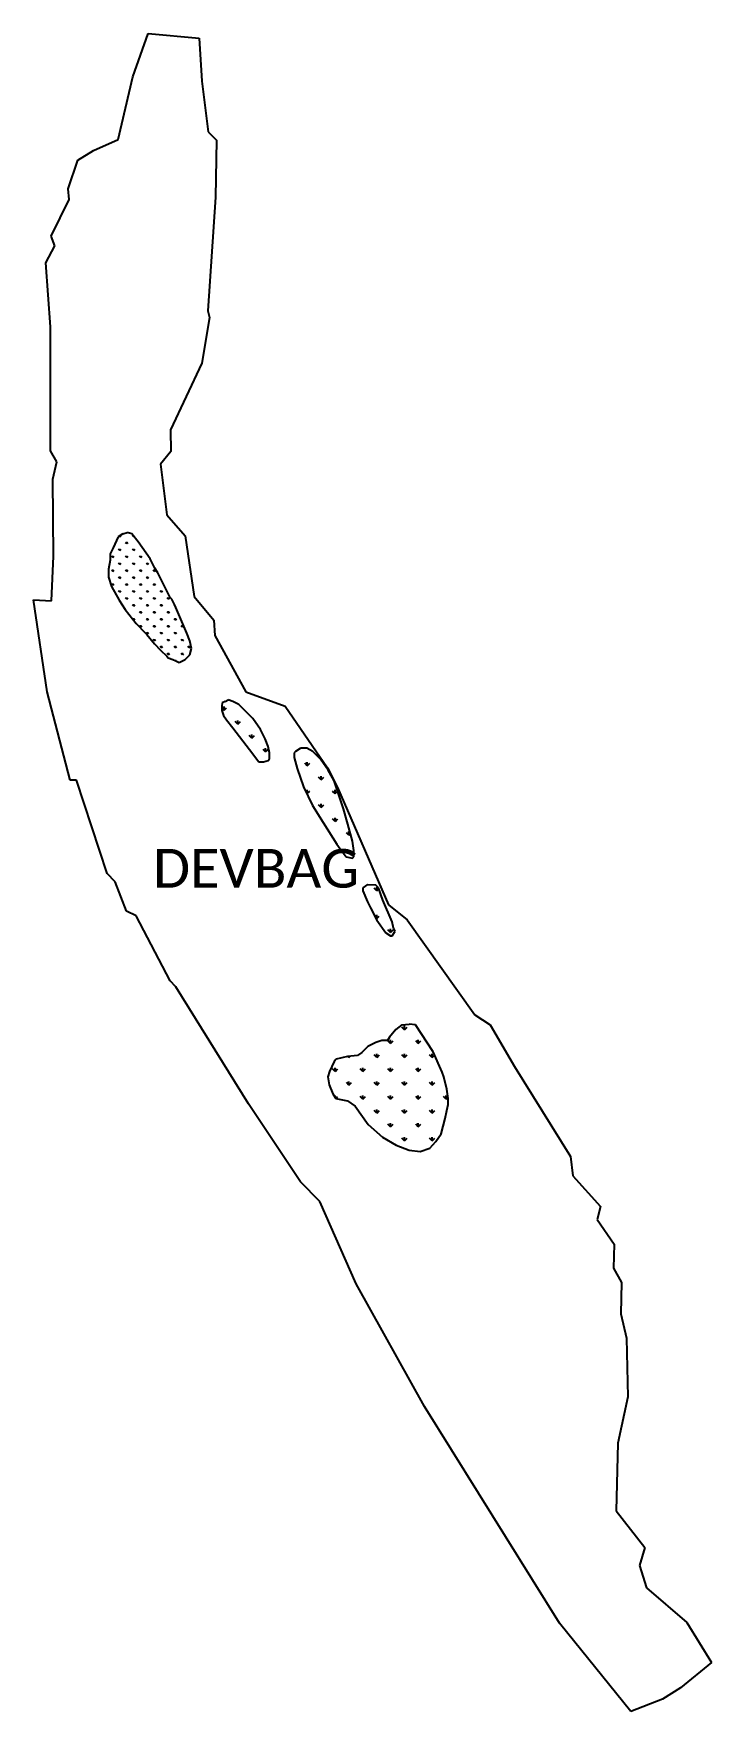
# Model space of a CAD drawing. Header units: metres. Extents: x 338314 to 340069, y 1765587 to 1769927.
import ezdxf

# ---------------------------------------------------------------- set-up
doc = ezdxf.new("R2010")
doc.units = ezdxf.units.M
for name, color, linetype in [('MANGROOVES', 112, 'Continuous'), ('village', 3, 'Continuous'), ('VILLAGE NAME', 250, 'Continuous')]:
    doc.layers.add(name, color=color, linetype=linetype)
doc.styles.add('MtXpl_Calibri', font='calibri.ttf')

msp = doc.modelspace()

# ---------------------------------------------------------------- linework, layer by layer
at = {"color": 3}
msp.add_line((338610.7, 1769927.1), (338742.5, 1769915), dxfattribs=at)
at = {"layer": 'MANGROOVES'}
for p, q in [((338532.8, 1768625), (338520.7, 1768597.1)), ((338544.9, 1768632.9), (338532.8, 1768625)), ((338544.9, 1768632.9), (338556.9, 1768636.8)), ((338568.8, 1768632.7), (338556.9, 1768636.8)), ((338584.7, 1768612.7), (338568.8, 1768632.7)), ((338616.4, 1768568.5), (338584.7, 1768612.7)), ((338512.5, 1768565.1), (338508.3, 1768541.2)), ((338512.6, 1768581.1), (338512.5, 1768565.1)), ((338520.7, 1768597.1), (338512.6, 1768581.1)), ((338628.3, 1768544.4), (338616.4, 1768568.5)), ((338508.3, 1768541.2), (338508.2, 1768521.2)), ((338508.2, 1768521.2), (338516, 1768497.1)), ((338636.2, 1768532.4), (338628.3, 1768544.4)), ((338667.8, 1768468.2), (338636.2, 1768532.4)), ((338516, 1768497.1), (338535.8, 1768461)), ((338535.8, 1768461), (338551.7, 1768437)), ((338551.7, 1768437), (338579.4, 1768400.8)), ((338671.7, 1768464.2), (338667.8, 1768468.2)), ((338679.6, 1768448.2), (338671.7, 1768464.2)), ((338711.2, 1768376), (338679.6, 1768448.2)), ((338579.4, 1768400.8), (338603.2, 1768376.7)), ((338603.2, 1768376.7), (338607.2, 1768372.6)), ((338607.2, 1768372.6), (338627.1, 1768348.5)), ((338627.1, 1768348.5), (338642.9, 1768332.5)), ((338719, 1768356), (338711.2, 1768376)), ((338722.9, 1768336), (338719, 1768356)), ((338642.9, 1768332.5), (338658.8, 1768316.4)), ((338658.8, 1768316.4), (338662.8, 1768312.3)), ((338662.8, 1768312.3), (338674.8, 1768308.3)), ((338674.8, 1768308.3), (338682.7, 1768304.2)), ((338682.7, 1768304.2), (338690.7, 1768300.2)), ((338690.7, 1768300.2), (338706.7, 1768308.1)), ((338706.7, 1768308.1), (338718.8, 1768320)), ((338718.8, 1768320), (338722.9, 1768336)), ((338802, 1768195.5), (338801.9, 1768187.5)), ((338801.9, 1768187.5), (338801.9, 1768175.6)), ((338801.9, 1768175.6), (338805.8, 1768163.5)), ((338810, 1768199.5), (338802, 1768195.5)), ((338810, 1768199.5), (338818, 1768203.4)), ((338830, 1768199.4), (338818, 1768203.4)), ((338845.9, 1768191.3), (338830, 1768199.4)), ((338881.7, 1768155.1), (338845.9, 1768191.3)), ((338805.8, 1768163.5), (338813.7, 1768151.5)), ((338813.7, 1768151.5), (338829.6, 1768131.4)), ((338829.6, 1768131.4), (338873.2, 1768075.2)), ((338901.5, 1768127), (338881.7, 1768155.1)), ((338913.3, 1768102.9), (338901.5, 1768127)), ((338921.2, 1768082.9), (338913.3, 1768102.9)), ((338925.1, 1768066.9), (338921.2, 1768082.9)), ((338873.2, 1768075.2), (338897, 1768043)), ((338897, 1768043), (338909, 1768043)), ((338909, 1768043), (338921, 1768046.9)), ((338921, 1768046.9), (338925, 1768050.9)), ((338925, 1768050.9), (338925.1, 1768066.9)), ((338989.1, 1768066.5), (338989, 1768054.5)), ((338989, 1768054.5), (338996.8, 1768026.4)), ((338993.1, 1768070.4), (338989.1, 1768066.5)), ((338993.1, 1768070.4), (339005.1, 1768078.4)), ((339021.1, 1768078.3), (339005.1, 1768078.4)), ((339037, 1768070.2), (339021.1, 1768078.3)), ((339056.9, 1768050), (339037, 1768070.2)), ((339076.7, 1768021.9), (339056.9, 1768050)), ((338996.8, 1768026.4), (339012.5, 1767978.4)), ((339092.5, 1767993.9), (339076.7, 1768021.9)), ((339116.1, 1767921.8), (339092.5, 1767993.9)), ((339012.5, 1767978.4), (339036.2, 1767930.2)), ((339036.2, 1767930.2), (339063.9, 1767886.1)), ((339127.8, 1767881.7), (339116.1, 1767921.8)), ((339063.9, 1767886.1), (339099.5, 1767829.9)), ((339139.5, 1767837.7), (339127.8, 1767881.7)), ((339099.5, 1767829.9), (339107.4, 1767817.9)), ((339143.4, 1767813.6), (339139.5, 1767837.7)), ((339107.4, 1767817.9), (339123.3, 1767797.8)), ((339123.3, 1767797.8), (339139.3, 1767793.7)), ((339139.3, 1767793.7), (339143.3, 1767797.6)), ((339143.3, 1767797.6), (339143.4, 1767813.6)), ((339166.8, 1767717.5), (339166.7, 1767709.6)), ((339166.7, 1767709.6), (339178.5, 1767681.5)), ((339178.8, 1767725.5), (339166.8, 1767717.5)), ((339178.8, 1767725.5), (339198.8, 1767725.3)), ((339206.8, 1767717.3), (339198.8, 1767725.3)), ((339218.5, 1767685.2), (339206.8, 1767717.3)), ((339178.5, 1767681.5), (339186.4, 1767665.5)), ((339186.4, 1767665.5), (339202.2, 1767633.4)), ((339242.2, 1767629.1), (339218.5, 1767685.2)), ((339202.2, 1767633.4), (339226, 1767601.2)), ((339226, 1767601.2), (339238, 1767593.2)), ((339242, 1767593.1), (339250, 1767605.1)), ((339246.1, 1767613.1), (339242.2, 1767629.1)), ((339250, 1767605.1), (339246.1, 1767613.1)), ((339238, 1767593.2), (339242, 1767593.1)), ((339252.1, 1767350.8), (339235.6, 1767331.4)), ((339267.1, 1767362.7), (339252.1, 1767350.8)), ((339267.1, 1767362.7), (339286, 1767364.7)), ((339302.8, 1767362.9), (339286, 1767364.7)), ((339348, 1767292.7), (339302.8, 1767362.9)), ((339179.1, 1767306.7), (339163.9, 1767291.7)), ((339199.9, 1767317.3), (339179.1, 1767306.7)), ((339215.8, 1767322.3), (339199.9, 1767317.3)), ((339230.4, 1767322.8), (339215.8, 1767322.3)), ((339235.6, 1767331.4), (339230.4, 1767322.8)), ((339092.5, 1767268), (339079.9, 1767242.3)), ((339097.5, 1767274), (339092.5, 1767268)), ((339126.6, 1767281.1), (339097.5, 1767274)), ((339152.3, 1767283.3), (339126.6, 1767281.1)), ((339163.9, 1767291.7), (339152.3, 1767283.3)), ((339371.7, 1767240.5), (339348, 1767292.7)), ((339079.9, 1767242.3), (339075.8, 1767228.4)), ((339075.8, 1767228.4), (339078.9, 1767207.3)), ((339375.6, 1767228.5), (339371.7, 1767240.5)), ((339383.4, 1767196.5), (339375.6, 1767228.5)), ((339078.9, 1767207.3), (339088.4, 1767184.5)), ((339088.4, 1767184.5), (339096.1, 1767172.6)), ((339096.1, 1767172.6), (339126.6, 1767165.9)), ((339387.3, 1767172.5), (339383.4, 1767196.5)), ((339387.2, 1767156.5), (339387.3, 1767172.5)), ((339126.6, 1767165.9), (339146.8, 1767152.3)), ((339146.8, 1767152.3), (339180.1, 1767105.2)), ((339379.1, 1767120.7), (339383.9, 1767140.9)), ((339383.9, 1767140.9), (339387.2, 1767156.5)), ((339180.1, 1767105.2), (339217.4, 1767071.9)), ((339355.2, 1767060.8), (339369.1, 1767080.7)), ((339369.1, 1767080.7), (339379.1, 1767120.7)), ((339217.4, 1767071.9), (339252.9, 1767051.2)), ((339252.9, 1767051.2), (339286.1, 1767038.4)), ((339286.1, 1767038.4), (339315.1, 1767035.2)), ((339315.1, 1767035.2), (339339.7, 1767043.7)), ((339339.7, 1767043.7), (339355.2, 1767060.8))]:
    msp.add_line(p, q, dxfattribs=at)
at = {"layer": 'MANGROOVES', "linetype": 'Continuous'}
for p, q in [((338537.7, 1768625.5), (338536.1, 1768627.1)), ((338537.7, 1768625.5), (338541.1, 1768628.9)), ((338537.7, 1768625.5), (338537.7, 1768628.2)), ((338555.7, 1768607.6), (338552.3, 1768610.9)), ((338555.7, 1768607.6), (338555.7, 1768612.3)), ((338555.7, 1768607.6), (338559, 1768610.9)), ((338573.6, 1768625.5), (338570.2, 1768628.9)), ((338573.6, 1768625.5), (338573.6, 1768626.7)), ((338573.6, 1768625.5), (338574.1, 1768626)), ((338519.7, 1768571.6), (338516.4, 1768575)), ((338519.7, 1768571.6), (338519.7, 1768576.4)), ((338519.7, 1768571.6), (338523.1, 1768575)), ((338537.7, 1768589.6), (338534.3, 1768593)), ((338537.7, 1768553.7), (338534.3, 1768557)), ((338537.7, 1768589.6), (338537.7, 1768594.4)), ((338537.7, 1768589.6), (338541.1, 1768593)), ((338537.7, 1768553.7), (338537.7, 1768558.4)), ((338537.7, 1768553.7), (338541.1, 1768557)), ((338555.7, 1768571.6), (338552.3, 1768575)), ((338555.7, 1768571.6), (338555.7, 1768576.4)), ((338555.7, 1768571.6), (338559, 1768575)), ((338573.6, 1768589.6), (338570.2, 1768593)), ((338573.6, 1768553.7), (338570.2, 1768557)), ((338573.6, 1768589.6), (338573.6, 1768594.4)), ((338573.6, 1768589.6), (338577, 1768593)), ((338573.6, 1768553.7), (338573.6, 1768558.4)), ((338573.6, 1768553.7), (338577, 1768557)), ((338591.6, 1768571.6), (338588.2, 1768575)), ((338591.6, 1768571.6), (338591.6, 1768576.4)), ((338591.6, 1768571.6), (338594.9, 1768575)), ((338609.5, 1768553.7), (338606.2, 1768557)), ((338609.5, 1768553.7), (338609.5, 1768558.4)), ((338609.5, 1768553.7), (338612.9, 1768557)), ((338519.7, 1768535.7), (338516.4, 1768539.1)), ((338519.7, 1768535.7), (338519.7, 1768540.5)), ((338519.7, 1768535.7), (338523.1, 1768539.1)), ((338537.7, 1768517.8), (338534.3, 1768521.1)), ((338537.7, 1768517.8), (338537.7, 1768522.5)), ((338537.7, 1768517.8), (338541.1, 1768521.1)), ((338555.7, 1768535.7), (338552.3, 1768539.1)), ((338555.7, 1768535.7), (338555.7, 1768540.5)), ((338555.7, 1768535.7), (338559, 1768539.1)), ((338573.6, 1768517.8), (338570.2, 1768521.1)), ((338573.6, 1768517.8), (338573.6, 1768522.5)), ((338573.6, 1768517.8), (338577, 1768521.1)), ((338591.6, 1768535.7), (338588.2, 1768539.1)), ((338591.6, 1768535.7), (338591.6, 1768540.5)), ((338591.6, 1768535.7), (338594.9, 1768539.1)), ((338609.5, 1768517.8), (338606.2, 1768521.1)), ((338609.5, 1768517.8), (338609.5, 1768522.5)), ((338609.5, 1768517.8), (338612.9, 1768521.1)), ((338627.5, 1768535.7), (338624.1, 1768539.1)), ((338627.5, 1768535.7), (338627.5, 1768540.5)), ((338627.5, 1768535.7), (338630.9, 1768539.1)), ((338519.7, 1768499.8), (338516.4, 1768503.2)), ((338519.7, 1768499.8), (338519.7, 1768504.6)), ((338519.7, 1768499.8), (338523.1, 1768503.2)), ((338537.7, 1768481.8), (338534.3, 1768485.2)), ((338537.7, 1768481.8), (338537.7, 1768486.6)), ((338537.7, 1768481.8), (338541.1, 1768485.2)), ((338555.7, 1768499.8), (338552.3, 1768503.2)), ((338555.7, 1768499.8), (338555.7, 1768504.6)), ((338555.7, 1768499.8), (338559, 1768503.2)), ((338573.6, 1768481.8), (338570.2, 1768485.2)), ((338573.6, 1768481.8), (338573.6, 1768486.6)), ((338573.6, 1768481.8), (338577, 1768485.2)), ((338591.6, 1768499.8), (338588.2, 1768503.2)), ((338591.6, 1768499.8), (338591.6, 1768504.6)), ((338591.6, 1768499.8), (338594.9, 1768503.2)), ((338609.5, 1768481.8), (338606.2, 1768485.2)), ((338609.5, 1768481.8), (338609.5, 1768486.6)), ((338609.5, 1768481.8), (338612.9, 1768485.2)), ((338627.5, 1768499.8), (338624.1, 1768503.2)), ((338627.5, 1768499.8), (338627.5, 1768504.6)), ((338627.5, 1768499.8), (338630.9, 1768503.2)), ((338645.5, 1768481.8), (338642.1, 1768485.2)), ((338645.5, 1768481.8), (338645.5, 1768486.6)), ((338645.5, 1768481.8), (338648.8, 1768485.2)), ((338555.7, 1768463.9), (338552.3, 1768467.2)), ((338555.7, 1768463.9), (338555.7, 1768468.6)), ((338555.7, 1768463.9), (338559, 1768467.2)), ((338555.7, 1768431.7), (338555.7, 1768432.7)), ((338557.3, 1768429.6), (338559, 1768431.3)), ((338573.6, 1768445.9), (338570.2, 1768449.3)), ((338573.6, 1768445.9), (338573.6, 1768450.7)), ((338573.6, 1768445.9), (338577, 1768449.3)), ((338591.6, 1768463.9), (338588.2, 1768467.2)), ((338591.6, 1768428), (338588.2, 1768431.3)), ((338591.6, 1768463.9), (338591.6, 1768468.6)), ((338591.6, 1768463.9), (338594.9, 1768467.2)), ((338591.6, 1768428), (338591.6, 1768432.7)), ((338591.6, 1768428), (338594.9, 1768431.3)), ((338609.5, 1768445.9), (338606.2, 1768449.3)), ((338609.5, 1768445.9), (338609.5, 1768450.7)), ((338609.5, 1768445.9), (338612.9, 1768449.3)), ((338627.5, 1768463.9), (338624.1, 1768467.2)), ((338627.5, 1768428), (338624.1, 1768431.3)), ((338627.5, 1768463.9), (338627.5, 1768468.6)), ((338627.5, 1768463.9), (338630.9, 1768467.2)), ((338627.5, 1768428), (338627.5, 1768432.7)), ((338627.5, 1768428), (338630.9, 1768431.3)), ((338645.5, 1768445.9), (338642.1, 1768449.3)), ((338645.5, 1768445.9), (338645.5, 1768450.7)), ((338645.5, 1768445.9), (338648.8, 1768449.3)), ((338663.4, 1768463.9), (338660.1, 1768467.2)), ((338663.4, 1768428), (338660.1, 1768431.3)), ((338663.4, 1768463.9), (338663.4, 1768468.6)), ((338663.4, 1768463.9), (338666.8, 1768467.2)), ((338663.4, 1768428), (338663.4, 1768432.7)), ((338663.4, 1768428), (338666.8, 1768431.3)), ((338680, 1768447.3), (338678, 1768449.3)), ((338573.6, 1768410), (338570.2, 1768413.4)), ((338573.6, 1768410), (338573.6, 1768414.8)), ((338573.6, 1768410), (338577, 1768413.4)), ((338591.6, 1768392), (338588.2, 1768395.4)), ((338591.6, 1768392), (338591.6, 1768396.8)), ((338591.6, 1768392), (338594.9, 1768395.4)), ((338609.5, 1768410), (338606.2, 1768413.4)), ((338609.5, 1768410), (338609.5, 1768414.8)), ((338609.5, 1768410), (338612.9, 1768413.4)), ((338627.5, 1768392), (338624.1, 1768395.4)), ((338627.5, 1768392), (338627.5, 1768396.8)), ((338627.5, 1768392), (338630.9, 1768395.4)), ((338645.5, 1768410), (338642.1, 1768413.4)), ((338645.5, 1768410), (338645.5, 1768414.8)), ((338645.5, 1768410), (338648.8, 1768413.4)), ((338663.4, 1768392), (338660.1, 1768395.4)), ((338663.4, 1768392), (338663.4, 1768396.8)), ((338663.4, 1768392), (338666.8, 1768395.4)), ((338681.4, 1768410), (338678, 1768413.4)), ((338681.4, 1768410), (338681.4, 1768414.8)), ((338681.4, 1768410), (338684.7, 1768413.4)), ((338699.3, 1768392), (338696, 1768395.4)), ((338699.3, 1768392), (338699.3, 1768396.8)), ((338699.3, 1768392), (338702.7, 1768395.4)), ((338609.5, 1768374.1), (338606.2, 1768377.4)), ((338609.5, 1768374.1), (338609.5, 1768378.8)), ((338609.5, 1768374.1), (338612.9, 1768377.4)), ((338627.5, 1768356.1), (338624.1, 1768359.5)), ((338627.5, 1768356.1), (338627.5, 1768360.9)), ((338627.5, 1768356.1), (338630.9, 1768359.5)), ((338645.5, 1768374.1), (338642.1, 1768377.4)), ((338645.5, 1768338.2), (338642.1, 1768341.5)), ((338645.5, 1768374.1), (338645.5, 1768378.8)), ((338645.5, 1768374.1), (338648.8, 1768377.4)), ((338645.5, 1768338.2), (338645.5, 1768342.9)), ((338645.5, 1768338.2), (338648.8, 1768341.5)), ((338663.4, 1768356.1), (338660.1, 1768359.5)), ((338663.4, 1768356.1), (338663.4, 1768360.9)), ((338663.4, 1768356.1), (338666.8, 1768359.5)), ((338681.4, 1768374.1), (338678, 1768377.4)), ((338681.4, 1768338.2), (338678, 1768341.5)), ((338681.4, 1768374.1), (338681.4, 1768378.8)), ((338681.4, 1768374.1), (338684.7, 1768377.4)), ((338681.4, 1768338.2), (338681.4, 1768342.9)), ((338681.4, 1768338.2), (338684.7, 1768341.5)), ((338699.3, 1768356.1), (338696, 1768359.5)), ((338699.3, 1768356.1), (338699.3, 1768360.9)), ((338699.3, 1768356.1), (338702.7, 1768359.5)), ((338717.3, 1768338.2), (338713.9, 1768341.5)), ((338717.3, 1768338.2), (338717.3, 1768342.9)), ((338717.3, 1768338.2), (338720.7, 1768341.5)), ((338663.4, 1768320.2), (338660.1, 1768323.6)), ((338663.4, 1768320.2), (338663.4, 1768325)), ((338663.4, 1768320.2), (338666.8, 1768323.6)), ((338681.4, 1768304.9), (338681.4, 1768307)), ((338683.2, 1768304), (338684.7, 1768305.6)), ((338699.3, 1768320.2), (338696, 1768323.6)), ((338699.3, 1768320.2), (338699.3, 1768325)), ((338699.3, 1768320.2), (338702.7, 1768323.6)), ((338807.1, 1768176.5), (338801.9, 1768181.7)), ((338807.1, 1768176.5), (338807.1, 1768186)), ((338807.1, 1768176.5), (338813.8, 1768183.2)), ((338843, 1768140.6), (338836.3, 1768147.3)), ((338843, 1768140.6), (338843, 1768150.1)), ((338843, 1768140.6), (338849.8, 1768147.3)), ((338878.9, 1768104.7), (338872.2, 1768111.4)), ((338878.9, 1768104.7), (338878.9, 1768114.2)), ((338878.9, 1768104.7), (338885.7, 1768111.4)), ((338914.9, 1768068.7), (338908.1, 1768075.5)), ((338914.9, 1768068.7), (338914.9, 1768078.3)), ((338914.9, 1768068.7), (338921.6, 1768075.5)), ((339022.6, 1768032.8), (339015.9, 1768039.6)), ((339022.6, 1768032.8), (339022.6, 1768042.3)), ((339022.6, 1768032.8), (339029.4, 1768039.6)), ((339058.6, 1767996.9), (339051.8, 1768003.6)), ((339058.6, 1767996.9), (339058.6, 1768006.4)), ((339058.6, 1767996.9), (339065.3, 1768003.6)), ((339022.6, 1767961), (339019.5, 1767964.1)), ((339022.6, 1767961), (339022.6, 1767970.5)), ((339022.6, 1767961), (339029.4, 1767967.7)), ((339094.5, 1767961), (339087.7, 1767967.7)), ((339094.5, 1767961), (339094.5, 1767970.5)), ((339094.5, 1767961), (339101.1, 1767967.6)), ((339058.6, 1767925.1), (339051.8, 1767931.8)), ((339058.6, 1767925.1), (339058.6, 1767934.6)), ((339058.6, 1767925.1), (339065.3, 1767931.8)), ((339094.5, 1767889.1), (339087.7, 1767895.9)), ((339094.5, 1767889.1), (339094.5, 1767898.7)), ((339094.5, 1767889.1), (339101.2, 1767895.9)), ((339130.4, 1767853.2), (339130.4, 1767862.7)), ((339130.4, 1767853.2), (339123.7, 1767860)), ((339130.4, 1767853.2), (339134.3, 1767857.2)), ((339202.2, 1767709.5), (339195.5, 1767716.3)), ((339202.2, 1767709.5), (339202.2, 1767719.1)), ((339202.2, 1767709.5), (339207.6, 1767714.9)), ((339202.2, 1767637.7), (339202.2, 1767647.2)), ((339202.2, 1767637.7), (339209, 1767644.4)), ((339202.2, 1767637.7), (339198, 1767641.9)), ((339238.2, 1767601.8), (339231.4, 1767608.5)), ((339238.2, 1767601.8), (339238.2, 1767611.3)), ((339238.2, 1767601.8), (339244.9, 1767608.5)), ((339274.1, 1767350.3), (339267.3, 1767357.1)), ((339274.1, 1767350.3), (339274.1, 1767359.9)), ((339274.1, 1767350.3), (339280.8, 1767357.1)), ((339238.2, 1767314.4), (339231.4, 1767321.1)), ((339238.2, 1767314.4), (339238.2, 1767323.9)), ((339238.2, 1767314.4), (339244.9, 1767321.1)), ((339310, 1767314.4), (339303.3, 1767321.1)), ((339310, 1767314.4), (339310, 1767323.9)), ((339310, 1767314.4), (339316.7, 1767321.1)), ((339130.4, 1767278.5), (339127.7, 1767281.2)), ((339130.4, 1767278.5), (339133.6, 1767281.7)), ((339130.4, 1767278.5), (339130.4, 1767281.4)), ((339202.2, 1767278.5), (339195.5, 1767285.2)), ((339202.2, 1767278.5), (339202.2, 1767288)), ((339202.2, 1767278.5), (339209, 1767285.2)), ((339274.1, 1767278.5), (339267.3, 1767285.2)), ((339274.1, 1767278.5), (339274.1, 1767288)), ((339274.1, 1767278.5), (339280.8, 1767285.2)), ((339345.9, 1767278.5), (339339.2, 1767285.2)), ((339345.9, 1767278.5), (339345.9, 1767288)), ((339345.9, 1767278.5), (339351.8, 1767284.4)), ((339094.5, 1767242.6), (339087.7, 1767249.3)), ((339094.5, 1767242.6), (339094.5, 1767252.1)), ((339094.5, 1767242.6), (339101.2, 1767249.3)), ((339130.4, 1767206.6), (339123.7, 1767213.4)), ((339130.4, 1767206.6), (339130.4, 1767216.2)), ((339130.4, 1767206.6), (339137.1, 1767213.4)), ((339166.3, 1767242.6), (339159.6, 1767249.3)), ((339166.3, 1767242.6), (339166.3, 1767252.1)), ((339166.3, 1767242.6), (339173, 1767249.3)), ((339202.2, 1767206.6), (339195.5, 1767213.4)), ((339202.2, 1767206.6), (339202.2, 1767216.2)), ((339202.2, 1767206.6), (339209, 1767213.4)), ((339238.2, 1767242.6), (339231.4, 1767249.3)), ((339238.2, 1767242.6), (339238.2, 1767252.1)), ((339238.2, 1767242.6), (339244.9, 1767249.3)), ((339274.1, 1767206.6), (339267.3, 1767213.4)), ((339274.1, 1767206.6), (339274.1, 1767216.2)), ((339274.1, 1767206.6), (339280.8, 1767213.4)), ((339310, 1767242.6), (339303.3, 1767249.3)), ((339310, 1767242.6), (339310, 1767252.1)), ((339310, 1767242.6), (339316.7, 1767249.3)), ((339345.9, 1767206.6), (339339.2, 1767213.4)), ((339345.9, 1767206.6), (339345.9, 1767216.2)), ((339345.9, 1767206.6), (339352.7, 1767213.4)), ((339094.5, 1767175.1), (339094.5, 1767180.2)), ((339096.3, 1767172.5), (339101.2, 1767177.5)), ((339166.3, 1767170.7), (339159.6, 1767177.5)), ((339166.3, 1767170.7), (339166.3, 1767180.2)), ((339166.3, 1767170.7), (339173, 1767177.5)), ((339238.2, 1767170.7), (339231.4, 1767177.5)), ((339238.2, 1767170.7), (339238.2, 1767180.2)), ((339238.2, 1767170.7), (339244.9, 1767177.5)), ((339310, 1767170.7), (339303.3, 1767177.5)), ((339310, 1767170.7), (339310, 1767180.2)), ((339310, 1767170.7), (339316.7, 1767177.5)), ((339381.8, 1767170.7), (339375.1, 1767177.5)), ((339381.8, 1767170.7), (339381.8, 1767180.2)), ((339381.8, 1767170.7), (339386.8, 1767175.6)), ((339202.2, 1767134.8), (339195.5, 1767141.5)), ((339202.2, 1767134.8), (339202.2, 1767144.3)), ((339202.2, 1767134.8), (339209, 1767141.5)), ((339274.1, 1767134.8), (339267.3, 1767141.5)), ((339274.1, 1767134.8), (339274.1, 1767144.3)), ((339274.1, 1767134.8), (339280.8, 1767141.5)), ((339345.9, 1767134.8), (339339.2, 1767141.5)), ((339345.9, 1767134.8), (339345.9, 1767144.3)), ((339345.9, 1767134.8), (339352.7, 1767141.5)), ((339238.2, 1767098.9), (339231.4, 1767105.6)), ((339238.2, 1767098.9), (339238.2, 1767108.4)), ((339238.2, 1767098.9), (339244.9, 1767105.6)), ((339310, 1767098.9), (339303.3, 1767105.6)), ((339310, 1767098.9), (339310, 1767108.4)), ((339310, 1767098.9), (339316.7, 1767105.6)), ((339375.3, 1767105.4), (339375.1, 1767105.6)), ((339274.1, 1767063), (339267.3, 1767069.7)), ((339274.1, 1767063), (339274.1, 1767072.5)), ((339274.1, 1767063), (339280.8, 1767069.7)), ((339345.9, 1767063), (339339.2, 1767069.7)), ((339345.9, 1767063), (339345.9, 1767072.5)), ((339345.9, 1767063), (339352.7, 1767069.7)), ((339310, 1767035.7), (339310, 1767036.6))]:
    msp.add_line(p, q, dxfattribs=at)
at = {"layer": 'village', "color": 3}
for p, q in [((338570.9, 1769814.8), (338610.7, 1769927.1)), ((338742.5, 1769915), (338749.4, 1769803.7)), ((338533.5, 1769652.8), (338570.9, 1769814.8)), ((338749.4, 1769803.7), (338765.8, 1769673)), ((338469.8, 1769624.2), (338533.5, 1769652.8)), ((338765.8, 1769673), (338788.1, 1769651.7)), ((338788.1, 1769651.7), (338785.4, 1769503.5)), ((338404.1, 1769525.3), (338428.8, 1769599.6)), ((338428.8, 1769599.6), (338469.8, 1769624.2)), ((338406.8, 1769498.1), (338404.1, 1769525.3)), ((338360, 1769403.2), (338406.8, 1769498.1)), ((338785.4, 1769503.5), (338765.3, 1769209.5)), ((338369.2, 1769378.4), (338360, 1769403.2)), ((338346.1, 1769334.1), (338369.2, 1769378.4)), ((338357.9, 1769168.5), (338346.1, 1769334.1)), ((338765.3, 1769209.5), (338769.8, 1769192.8)), ((338357.9, 1768848), (338357.9, 1769168.5)), ((338769.8, 1769192.8), (338749.5, 1769074.5)), ((338749.5, 1769074.5), (338668.3, 1768902.1)), ((338668.3, 1768902.1), (338669.5, 1768845.6)), ((338374.2, 1768819.2), (338357.9, 1768848)), ((338364.1, 1768774.7), (338374.2, 1768819.2)), ((338669.5, 1768845.6), (338643, 1768813.5)), ((338366, 1768575.3), (338364.1, 1768774.7)), ((338643, 1768813.5), (338659.3, 1768681.9)), ((338659.3, 1768681.9), (338707, 1768628)), ((338707, 1768628), (338729.9, 1768470.6)), ((338361, 1768460.1), (338366, 1768575.3)), ((338729.9, 1768470.6), (338780.6, 1768410)), ((338349.9, 1768224), (338314.2, 1768461.9)), ((338314.2, 1768461.9), (338361, 1768460.1)), ((338780.6, 1768410), (338783.4, 1768370.3)), ((338783.4, 1768370.3), (338863.8, 1768224.7)), ((338409.2, 1767996.1), (338349.9, 1768224)), ((338863.8, 1768224.7), (338965.3, 1768187.1)), ((338965.3, 1768187.1), (339074.9, 1768027.5)), ((338425.2, 1767995.9), (338409.2, 1767996.1)), ((338504.6, 1767754), (338425.2, 1767995.9)), ((339074.9, 1768027.5), (339100.7, 1767977.1)), ((339100.7, 1767977.1), (339232.5, 1767673)), ((338525.4, 1767732.8), (338504.6, 1767754)), ((338555.1, 1767656.7), (338525.4, 1767732.8)), ((338580.2, 1767644.6), (338555.1, 1767656.7)), ((338667.4, 1767477.1), (338580.2, 1767644.6)), ((339232.5, 1767673), (339280.7, 1767634.3)), ((339280.7, 1767634.3), (339456.5, 1767388.5)), ((338682.8, 1767460.8), (338667.4, 1767477.1)), ((338870.4, 1767158.9), (338682.8, 1767460.8)), ((339456.5, 1767388.5), (339495.9, 1767362.9)), ((339495.9, 1767362.9), (339559.3, 1767254.7)), ((339559.3, 1767254.7), (339703.7, 1767022.4)), ((339004.8, 1766957.2), (338870.4, 1767158.9)), ((339703.7, 1767022.4), (339709.7, 1766972.4)), ((339054.7, 1766905.7), (339004.8, 1766957.2)), ((339709.7, 1766972.4), (339781.5, 1766893.4)), ((339149, 1766692.6), (339054.7, 1766905.7)), ((339781.5, 1766893.4), (339772.8, 1766859.1)), ((339772.8, 1766859.1), (339816.9, 1766795.3)), ((339816.9, 1766795.3), (339814.8, 1766733.7)), ((339814.8, 1766733.7), (339836.1, 1766696.4)), ((339325.6, 1766375.7), (339149, 1766692.6)), ((339836.1, 1766696.4), (339834.3, 1766615.6)), ((339834.3, 1766615.6), (339848.4, 1766552.5)), ((339848.4, 1766552.5), (339851.9, 1766400.6)), ((339851.9, 1766400.6), (339826.4, 1766280.7)), ((339675.1, 1765815.2), (339325.6, 1766375.7)), ((339826.4, 1766280.7), (339822.2, 1766106)), ((339822.2, 1766106), (339896.1, 1766010.5)), ((339896.1, 1766010.5), (339882.6, 1765964.6)), ((339882.6, 1765964.6), (339900.7, 1765906.4)), ((339900.7, 1765906.4), (340004.7, 1765817.1)), ((339860, 1765586.8), (339675.1, 1765815.2)), ((340004.7, 1765817.1), (340068.6, 1765713.8)), ((340068.6, 1765713.8), (339988.8, 1765648.1)), ((339988.8, 1765648.1), (339941.8, 1765618.9)), ((339941.8, 1765618.9), (339860, 1765586.8))]:
    msp.add_line(p, q, dxfattribs=at)

# ---------------------------------------------------------------- texts
at = {"layer": 'VILLAGE NAME', "style": 'MtXpl_Calibri'}
msp.add_text('DEVBAG', height=100, rotation=359.9793, dxfattribs=at).set_placement((338623.5, 1767717.8))

doc.saveas('drawing.dxf')
